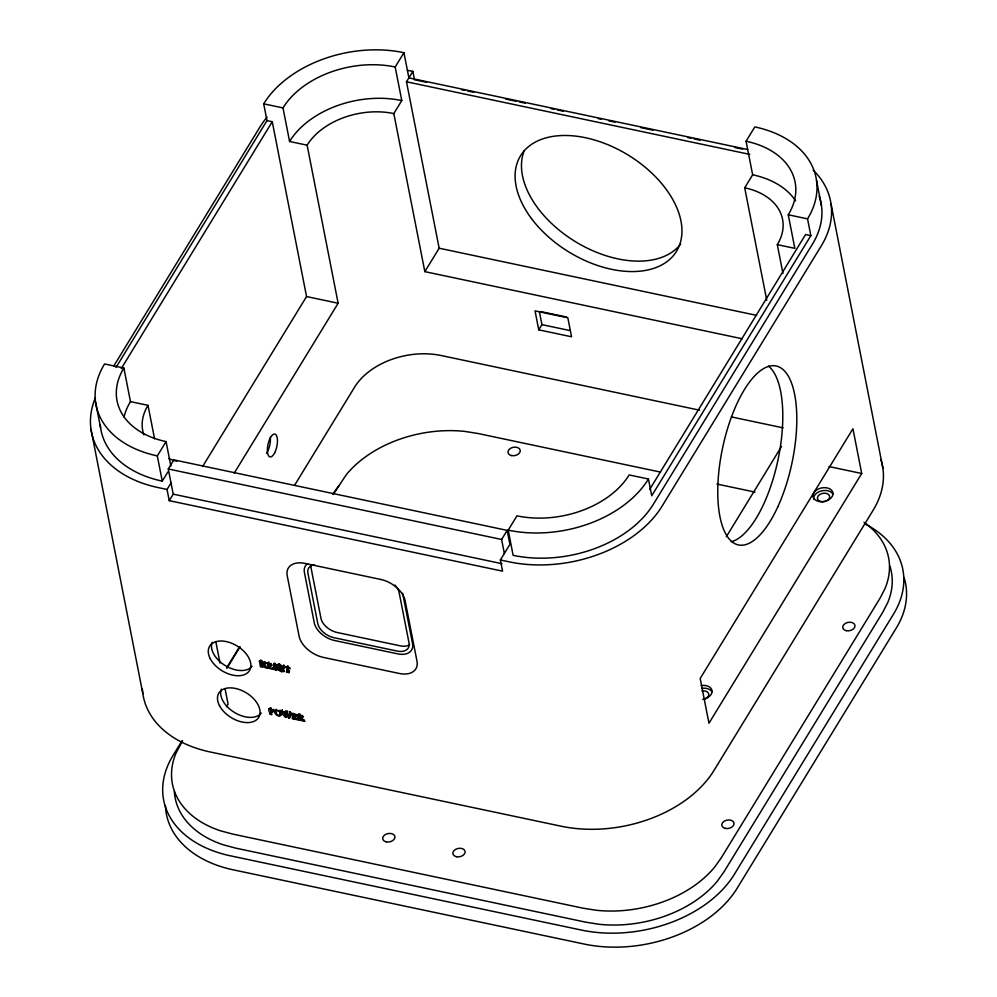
<?xml version="1.0" encoding="UTF-8"?>
<svg xmlns="http://www.w3.org/2000/svg" width="997" height="997" viewBox="0 0 997 997"><rect width="100%" height="100%" fill="white"/><g stroke="black" fill="none" stroke-linecap="round" stroke-linejoin="round"><path stroke-width="1.5" d="M273.627 710.063L273.527 709.278M287.36 713.005L286.563 714.301C291.897 727.237 290.563 702.735 288.856 716.756L286.638 712.83L287.51 711.297M277.041 669.336C277.016 667.317 270.723 666.046 273.826 664.214C277.266 664.139 278.001 667.728 274.661 664.6C271.284 665.772 279.098 667.167 277.714 669.648C275.284 671.841 271.683 666.245 274.449 668.925A2.281 1.421 31.5 0 0 276.443 669.672L277.789 667.516M274.462 663.578L274.736 664.351M265.576 662.569L265.538 662.768A1.77 1.097 31.5 0 1 265.127 663.217L263.382 664.65C265.875 670.233 270.848 667.093 266.311 662.781M271.82 710.475L271.022 711.771C274.001 718.525 268.043 712.531 268.841 708.73M270.386 713.69L271.221 712.194L270.499 708.381M261.089 660.587C262.248 664.75 260.915 671.492 259.544 661.347M299.175 714.438C300.122 718.825 298.863 724.333 297.517 714.799M288.121 670.57L287.323 665.934L286.525 667.242L287.373 671.679L286.525 671.903L288.121 670.57L287.111 671.978M290.426 712.394L288.856 716.756M273.739 663.466L274.661 665.236M302.39 716.033L302.353 715.348M262.523 663.105L261.725 664.401L265.19 667.529L272.256 669.024C273.714 666.943 267.208 670.121 268.48 665.684L269.277 664.388M290.775 712.867L288.956 718.077M283.846 711.908L285.628 716.07L287.659 711.26M282.251 709.964C280.356 711.858 286.986 721.741 286.563 714.301M274.723 710.35L272.43 710.687M113.733 366.061L259.868 127.142A116.749 79.473 -11.1 0 1 266.997 117.148M115.988 367.494L266.984 120.612L263.694 103.825A107.015 72.843 -11.1 0 1 403.947 52.691L408.882 77.866L747.6 149.513M121.26 368.603L272.256 121.721L266.984 120.612M157.314 455.903L166.063 441.596A85.617 58.275 -11.1 0 1 123.877 368.03L104.573 363.955A107.015 72.843 -11.1 0 0 157.314 455.903L162.262 481.115L167.82 472.005M263.694 103.825L282.998 107.913A85.617 58.275 -11.1 0 1 395.186 66.998L403.947 52.691M169.241 500.656L173.229 494.151L168.281 468.976L173.852 459.866L507.186 530.379L509.928 544.362L500.382 559.978L502.575 571.169L169.241 500.656L167.047 489.465L171.023 482.959M742.291 338.781L424.834 271.633L439.154 248.216L406.489 81.779L412.858 71.373A116.749 79.473 -11.1 0 0 407.287 70.313M282.998 107.913L289.579 141.474L307.126 145.188A66.151 45.039 -11.1 0 1 393.815 113.583L401.779 100.572L395.186 66.998M202.64 466.459L306.553 296.558L272.256 121.721M234.22 473.139L338.133 303.238L307.126 145.188M294.526 485.389L354.596 387.16A66.151 45.039 -11.1 0 1 441.297 355.555L699.52 410.178M181.928 740.933L172.992 755.527A116.749 79.473 -11.1 0 0 230.519 855.837L581.401 930.064A116.749 79.473 -11.1 0 0 734.39 874.282L893.511 614.127A116.749 79.473 -11.1 0 0 865.421 524.123M226.568 667.928L239.567 646.692M182.551 740.871L176.008 753.109A105.046 71.51 -11.1 0 0 220.561 830.825L232.899 834.128L583.083 908.192L596.169 910.261A105.046 71.51 -11.1 0 0 714.687 867.054L721.28 857.806L880.077 598.163L885.012 588.566A105.046 71.51 -11.1 0 0 864.025 522.391M227.117 668.002L240.078 646.816M333.247 494.475L346.333 474.634A105.046 71.51 -11.1 0 1 464.839 431.414L477.924 433.483L660.637 472.129M226.493 706.761L228.089 704.156L225.098 688.939M259.881 661.472L260.678 660.164M260.142 661.647L260.94 660.35M261.239 661.933C266.087 661.883 261.276 667.392 261.239 661.933L262.037 660.625M261.725 664.401L263.183 667.105L260.304 666.495L261.077 665.049M260.89 666.42L261.675 665.124M261.102 666.308L261.887 665.011M262.423 664.55L263.22 663.254L265.987 666.233L265.19 667.529M262.286 666.607L263.083 665.311M263.382 664.65L264.33 664.525A1.77 1.097 31.5 0 0 264.753 664.077L265.376 661.883M268.48 665.684C272.256 667.654 271.982 664.987 268.43 665.398L268.006 663.279L268.804 661.983M268.43 665.398L269.215 664.089M267.857 667.791L268.704 666.395L267.981 662.419M268.953 667.878L269.751 666.582M269.115 668.04L269.913 666.731M273.639 665.161L274.661 663.366M273.739 665.41L274.998 663.254M272.256 669.024L273.053 667.728M273.789 669.461L274.823 667.978M273.976 669.498L275.01 667.965M276.817 666.519L277.129 664.301M277.004 666.557L278.686 663.927M278.126 665.286L279.285 664.102M279.683 664.501L280.768 670.383L283.26 671.006L284.382 670.308L284.07 671.517C278.375 673.012 278.4 668.264 279.546 664.264M276.443 669.672L277.839 668.04M276.83 669.56L277.627 668.264M280.618 664.476L279.821 665.784L283.322 667.367L283.821 664.874M281.029 666.594L280.232 667.89C283.784 667.492 284.07 670.146 280.294 668.177M278.911 670.433L279.671 668.987M279.659 670.283L280.469 668.389M280.768 670.383L281.553 669.087M280.93 670.532L281.715 669.236M282.45 668.227L283.248 666.931M283.136 667.329L283.933 666.021M282.737 668.987L283.397 667.529M283.16 669.548L283.958 668.252M286.525 671.903C292.233 674.495 286.089 670.607 287.472 667.442L288.27 666.146M286.55 672.053L287.323 670.607M288.519 672.165L289.317 670.869M288.794 672.339L289.579 671.043M269.439 709.029L270.237 707.72M270.536 709.328C272.792 708.755 273.826 712.992 270.972 711.546L270.536 709.328L271.334 708.032M269.601 713.877L271.184 712.381M270.972 711.546L271.77 710.25M270.175 713.802L270.972 712.506M281.49 711.409L282.288 710.101M287.248 712.481L284.668 712.082L285.765 710.861M285.628 716.07L287.036 712.456L286.214 711.173M285.541 717.354L286.326 716.058L284.182 712.419M285.715 717.391L286.326 716.058M289.329 713.117L290.127 711.808M289.529 713.266L290.326 711.958M289.629 713.453L290.426 712.145M288.756 718.039L289.554 716.743M294.265 714.799L293.467 716.108C297.019 715.696 297.293 718.351 293.517 716.394L294.314 715.086M293.018 713.129L293.99 718.588L296.483 719.223L297.617 718.513L297.293 719.734L292.133 718.638L293.704 716.594M293.99 718.588L294.788 717.292M294.152 718.737L294.95 717.441M298.115 715.086L298.913 713.79M299.212 715.372C304.06 715.323 299.25 720.831 299.212 715.372L300.01 714.076M299.648 717.591L300.446 716.295M298.277 719.934L301.156 720.544L299.698 717.84L300.645 716.581M298.863 719.871L299.648 718.563M299.075 719.759L299.86 718.451M300.259 720.046L301.057 718.75M299.698 717.84L303.163 720.968L304.945 721.342L301.343 718.089L303.1 716.669A1.77 1.097 31.5 0 0 303.437 716.394M538.754 329.845L535.028 310.865L567.829 317.806L571.555 336.787L538.754 329.845L541.932 324.636L539.352 311.5M300.521 720.233L301.318 718.924M301.156 720.544L301.917 719.099M303.163 720.968L303.96 719.672M504.357 553.472L501.616 539.477L507.186 530.379M819.185 196.272A107.015 72.843 -11.1 0 1 812.493 244.041L653.384 504.195A107.015 72.843 -11.1 0 1 513.131 555.329L508.196 530.142L516.945 515.835A85.617 58.275 -11.1 0 0 629.144 474.933L648.436 479.021L651.726 495.796L810.848 235.641L807.545 218.866A107.015 72.843 -11.1 0 0 754.816 126.906L746.068 141.225L752.648 174.787L744.697 187.797L766.755 300.259M649.72 489.377L805.576 234.532L810.848 235.641M726.314 536.747L781.511 446.494M861.707 473.488L708.967 723.236L700.181 678.483L852.933 428.735L861.707 473.488L829.055 466.584M278.649 668.14L276.867 668.651M268.642 666.495L267.894 666.632M293.754 717.105L292.931 717.342M292.894 718.501L291.348 713.491M264.417 662.594L263.569 663.005M280.88 714.076L280.057 710.163M281.677 714.301L279.509 714.612M275.571 710.562L277.689 710.35L280.107 711.609A3.639 2.268 31.5 0 1 281.316 713.216C282.413 718.152 274.287 715.534 274.836 711.821A3.639 2.268 31.5 0 1 275.571 710.562L276.53 712.83M273.427 710.363L272.592 710.5M301.343 718.089L302.303 717.965A1.77 1.097 31.5 0 0 302.727 717.516L301.268 715.572L297.256 714.737M280.269 714.363L279.447 714.338M426.654 82.327L414.503 79.76L412.858 71.373M461.586 89.718L464.627 90.366M467.668 91.001L473.749 92.285M505.641 99.039L516.272 101.283M519.312 101.931L525.382 103.214M551.204 108.673L554.245 109.321M557.286 109.957L563.367 111.24M598.3 118.631L601.341 119.279M608.93 120.886L614.999 122.17M640.822 127.628L652.973 130.196M687.918 137.586L690.946 138.234M693.987 138.87L700.068 140.166M735.001 147.556L742.591 149.151M406.489 81.779L749.769 154.385M746.068 141.225A85.617 58.275 -11.1 0 1 788.253 214.779L807.545 218.866M744.697 187.797A66.151 45.039 -11.1 0 1 777.299 244.639L794.833 248.353L788.253 214.779M439.154 248.216L756.611 315.364M540.885 311.612L566.682 317.071M541.932 324.636L570.259 330.63M306.553 296.558L338.133 303.238M731.412 416.92L783.056 427.838M716.968 484.056L755.028 492.107M123.877 368.03L130.47 401.629L148.005 405.343L154.572 438.78M168.281 468.976L501.616 539.477M167.047 489.465L158.274 487.608A116.749 79.473 -11.1 0 1 95.425 397.678M500.382 559.978L509.155 561.834A116.749 79.473 -11.1 0 0 662.145 506.052L821.266 245.898A116.749 79.473 -11.1 0 0 813.153 170.101M173.229 494.151L501.99 563.691M283.023 666.183L277.889 665.236M268.006 663.279L271.508 664.862L271.209 663.678L266.074 662.731M286.525 667.242L284.382 667.666L284.22 666.432L289.691 667.591L290.002 668.862L287.472 667.442M281.453 711.26L283.933 711.783M293.056 713.989L296.558 715.572L296.246 714.388L291.112 713.441M271.022 711.771L273.926 711.646A2.193 1.358 31.5 0 0 273.776 710.624L268.579 708.68M284.968 712.17L286.239 713.752M264.591 663.192L259.295 661.298M264.105 661.46L264.467 662.382M831.024 203.887L882.893 468.241M816.506 180.357L821.441 205.532M777.299 244.639L782.957 273.514M393.815 113.583L424.834 271.633M402.651 593.24L412.534 643.588A19.454 12.089 31.5 0 1 397.728 653.87L334.568 640.51A19.454 12.089 31.5 0 1 314.279 622.813L304.409 572.465A19.454 12.089 31.5 0 1 307.599 563.654M215.838 641.769L220.025 663.067M166.063 441.596L170.861 466.035M95.625 402.464L100.572 427.663M90.989 429.308L142.845 693.663M904.03 577.413A116.749 79.473 -11.1 0 1 896.253 628.11L737.132 888.265A116.749 79.473 -11.1 0 1 584.142 944.047L233.261 869.833A116.749 79.473 -11.1 0 1 165.452 805.588M332.898 494.113A116.749 79.473 -11.1 0 1 339.242 485.377M174.35 791.556A105.046 71.51 -11.1 0 0 223.316 844.808L235.641 848.111L585.825 922.188L598.91 924.256A105.046 71.51 -11.1 0 0 717.429 881.036L724.021 871.802L882.819 612.158L887.754 602.562A105.046 71.51 -11.1 0 0 889.96 566.271M680.702 244.016A91.45 56.817 31.5 0 1 576.59 242.371A91.45 56.817 31.5 0 1 524.26 150.597M142.397 689.214A116.749 79.473 -11.1 0 0 210.143 751.962L561.012 826.189A116.749 79.473 -11.1 0 0 714.014 770.407L873.123 510.252A116.749 79.473 -11.1 0 0 880.899 459.555M768.513 366.111A91.45 35.506 -78.1 0 1 777.984 459.929A91.45 35.506 -78.1 0 1 731.299 541.732M409.642 644.698A15.566 9.671 31.5 0 1 400.358 645.869L337.21 632.509A15.566 9.671 31.5 0 1 320.972 618.352L311.089 568.003A15.566 9.671 31.5 0 1 311.002 565.199M394.899 585.077A15.566 9.671 31.5 0 1 399.136 592.505L409.019 642.853A15.566 9.671 31.5 0 1 397.18 651.078L334.02 637.719A15.566 9.671 31.5 0 1 317.794 623.561L307.911 573.2A15.566 9.671 31.5 0 1 314.554 564.701M261.264 713.092A23.355 14.506 31.5 0 1 234.656 712.568A23.355 14.506 31.5 0 1 221.384 689.151M176.768 461.262A66.151 45.039 -11.1 0 1 168.792 458.595M143.867 434.866A66.151 45.039 -11.1 0 1 148.005 405.343M124.039 416.995A85.617 58.275 -11.1 0 1 130.47 401.629M648.436 479.021A107.015 72.843 -11.1 0 1 508.196 530.142M289.579 141.474A85.617 58.275 -11.1 0 1 401.779 100.572M277.241 668.364A2.281 1.421 31.5 0 1 276.705 668.314M252.079 666.233A23.355 14.506 31.5 0 1 225.472 665.709A23.355 14.506 31.5 0 1 212.187 642.292M752.648 174.787A85.617 58.275 -11.1 0 1 795.606 200.858M825.715 501.267A6.231 4.237 -11.1 0 1 817.403 497.79A6.231 4.237 -11.1 0 1 826.563 493.44A6.231 4.237 -11.1 0 1 827.136 500.594M702.013 690.996A6.231 4.237 -11.1 0 1 708.755 694.149A6.231 4.237 -11.1 0 1 703.221 699.396M162.262 481.115A107.015 72.843 -11.1 0 1 100.261 424.959M275.982 709.59A3.639 2.268 31.5 0 1 276.368 709.266M270.337 437.297A11.677 4.536 -78.1 0 1 266.436 453.299M701.09 685.575A10.12 6.892 -11.1 0 1 712.032 690.684A10.12 6.892 -11.1 0 1 703.047 699.221M813.577 499.185A10.12 6.892 -11.1 0 1 821.266 490.935A10.12 6.892 -11.1 0 1 832.919 494.063M701.639 688.379A10.12 6.892 -11.1 0 1 711.995 691.781M280.419 714.238C279.035 719.373 272.68 709.64 278.113 710.736A1.932 1.209 31.5 0 1 279.26 711.472L280.419 714.238M380.779 579.456L304.982 563.417A23.355 14.506 31.5 0 0 287.223 575.755L299.088 636.173A23.355 14.506 31.5 0 0 323.427 657.409L399.211 673.449A23.355 14.506 31.5 0 0 416.97 661.111L405.118 600.692A23.355 14.506 31.5 0 0 380.779 579.456M511.573 455.592A6.231 4.237 -11.1 0 0 520.26 450.37A6.231 4.237 -11.1 0 0 510.526 448.314A6.231 4.237 -11.1 0 0 511.573 455.592M725.392 828.407A6.231 4.237 -11.1 0 0 734.066 823.198A6.231 4.237 -11.1 0 0 724.345 821.142A6.231 4.237 -11.1 0 0 725.392 828.407M846.316 630.69A6.231 4.237 -11.1 0 0 855.002 625.48A6.231 4.237 -11.1 0 0 845.269 623.424A6.231 4.237 -11.1 0 0 846.316 630.69M456.439 856.735A6.231 4.237 -11.1 0 0 465.125 851.513A6.231 4.237 -11.1 0 0 455.405 849.456A6.231 4.237 -11.1 0 0 456.439 856.735M386.263 841.879A6.231 4.237 -11.1 0 0 394.949 836.67A6.231 4.237 -11.1 0 0 385.228 834.614A6.231 4.237 -11.1 0 0 386.263 841.879M777.897 506.638A91.45 35.506 -78.1 0 0 776.264 366.011A91.45 35.506 -78.1 0 0 717.765 493.777A91.45 35.506 -78.1 0 0 777.897 506.638M531.451 218.517A91.45 56.817 31.5 0 0 675.069 253.45A91.45 56.817 31.5 0 0 589.09 138.546A91.45 56.817 31.5 0 0 531.451 218.517M219.465 705.602A23.355 14.506 31.5 0 0 256.229 720.083A23.355 14.506 31.5 0 0 240.651 690.011A23.355 14.506 31.5 0 0 219.465 705.602M210.267 658.743A23.355 14.506 31.5 0 0 247.032 673.224A23.355 14.506 31.5 0 0 231.454 643.152A23.355 14.506 31.5 0 0 210.267 658.743M274.698 452.738A11.677 4.536 -78.1 0 0 275.16 434.181A11.677 4.536 -78.1 0 0 267.37 449.572A11.677 4.536 -78.1 0 0 274.698 452.738M818.861 501.441A10.12 6.892 -11.1 0 0 832.969 492.967A10.12 6.892 -11.1 0 0 817.166 489.627A10.12 6.892 -11.1 0 0 818.861 501.441"/></g></svg>
